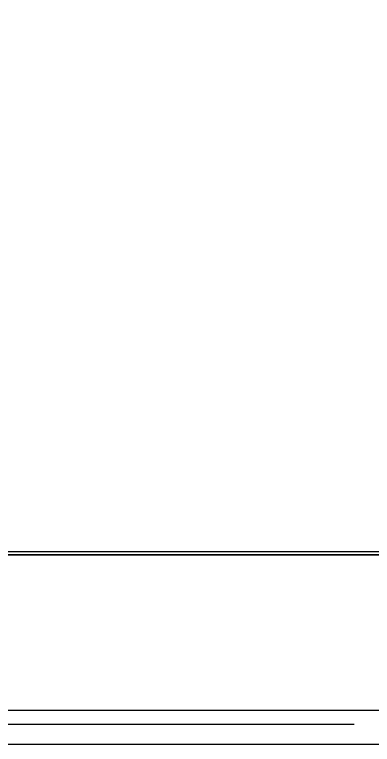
# Model space of a CAD drawing. Header units: inches. Extents: x -1841 to -80, y -100 to 1021.
# Drawn here: x -902.35 to -893.59, y 169.28 to 187.13 of the extents above; entities that cross this region are included whole.
import ezdxf

# ---------------------------------------------------------------- set-up
doc = ezdxf.new("R2010")
doc.units = ezdxf.units.IN
doc.header["$MEASUREMENT"] = 0
doc.layers.add('PDF_Geometry', color=7, linetype='Continuous', true_color=0x777777)

msp = doc.modelspace()

# ---------------------------------------------------------------- linework, layer by layer
at = {"layer": 'PDF_Geometry', "color": 7, "lineweight": 25}
for points in [[(-959.224, 246.962), (-959.224, 230.665), (-959.224, 173.915), (-878.981, 173.915)], [(-884.689, 173.915), (-939.122, 173.915)], [(-890.314, 170.11), (-906.363, 170.11)], [(-918.854, 169.779), (-894.037, 169.779)]]:
    msp.add_lwpolyline(points, dxfattribs=at)
for points in [[(-959.142, 173.998), (-879.146, 173.998), (-879.146, 246.879), (-879.063, 246.879), (-879.063, 246.962), (-879.063, 173.915), (-959.142, 173.915), (-959.142, 230.665)], [(-889.073, 173.915), (-889.073, 169.283), (-907.604, 169.283), (-907.604, 173.915)]]:
    msp.add_lwpolyline(points, close=True, dxfattribs=at)

doc.saveas('drawing.dxf')
